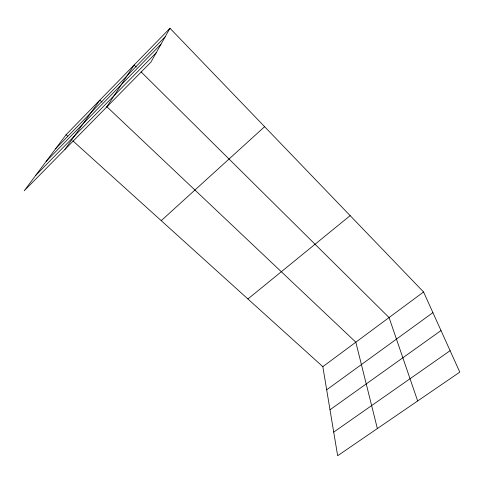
<?xml version="1.0" encoding="UTF-8"?>
<svg xmlns="http://www.w3.org/2000/svg" width="484" height="484" viewBox="0 0 484 484"><rect width="100%" height="100%" fill="white"/><g stroke="black" fill="none" stroke-linecap="round" stroke-linejoin="round"><path stroke-width="0.73" d="M169.975 28.266L150.947 62.079L24.2 190.799L66.09 134.709L169.975 28.266L423.567 291.979L459.8 372.123L337.651 455.734L322.828 366.66L72.812 140.783M106.734 106.976L134.129 64.995L136.258 67.107M64.941 149.423L99.861 100.115L102.027 102.16M55.509 148.884L165.226 36.705M46.21 161.335L161.021 44.177M35.616 175.511L156.193 52.75M161.226 220.662L264.615 126.687M247.905 298.973L350.156 215.64M322.828 366.66L423.567 291.979M326.676 389.801L432.908 312.64M330.003 409.773L441.009 330.554M333.718 432.115L450.114 350.7M66.09 134.709L67.772 136.228M106.903 106.776L355.825 342.2L377.363 428.552M141.056 71.856L389.063 317.558L417.662 400.97"/></g></svg>
